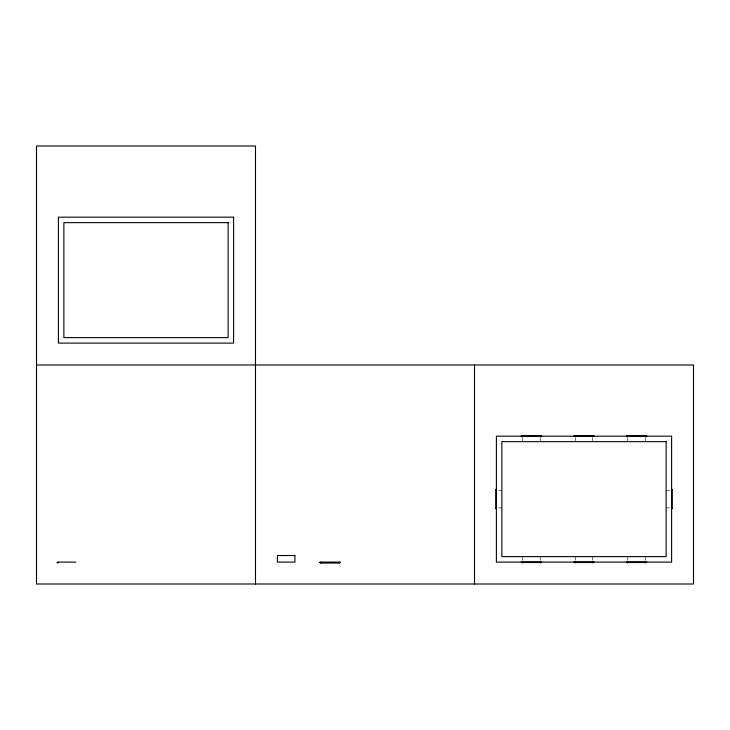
<?xml version="1.0" encoding="UTF-8"?>
<svg xmlns="http://www.w3.org/2000/svg" width="730" height="730" viewBox="0 0 730 730"><rect width="100%" height="100%" fill="white"/><g stroke="black" fill="none" stroke-linecap="round" stroke-linejoin="round"><path stroke-width="0.55" stroke-dasharray="3.65 2.74" d="M498.59 490.377L501.875 490.377M666.125 490.377L670.505 490.377M498.59 507.898L501.875 507.898M666.125 507.898L670.505 507.898M645.32 437.27L645.32 441.65M645.32 556.625L645.32 561.005M627.8 437.27L627.8 441.65M627.8 556.625L627.8 561.005M592.76 437.27L592.76 441.65M592.76 556.625L592.76 561.005M575.24 437.27L575.24 441.65M575.24 556.625L575.24 561.005M540.2 437.27L540.2 441.65M540.2 556.625L540.2 561.005M522.68 437.27L522.68 441.65M522.68 556.625L522.68 561.005"/><path stroke-width="1.09" d="M36.5 365L693.5 365L693.5 584L36.5 584L36.5 146L255.5 146L255.5 584M496.4 488.845L496.4 509.43M671.6 488.845L671.6 509.43M495.962 489.502L495.962 508.773M672.038 489.502L672.038 508.773M495.524 490.158L496.4 490.158M671.6 490.158L672.476 490.158M495.524 508.117L496.4 508.117M671.6 508.117L672.476 508.117M58.4 562.1L75.92 562.1M319.667 562.1L340.253 562.1M319.667 562.538L340.253 562.538M320.324 562.976L339.596 562.976M646.853 436.175L626.267 436.175M646.853 562.1L626.267 562.1M646.196 435.737L626.924 435.737M646.196 562.538L626.924 562.538M645.539 562.1L645.539 562.976M627.581 562.1L627.581 562.976M594.293 436.175L573.707 436.175M594.293 562.1L573.707 562.1M593.636 435.737L574.364 435.737M593.636 562.538L574.364 562.538M592.979 562.1L592.979 562.976M575.021 562.1L575.021 562.976M541.733 436.175L521.147 436.175M541.733 562.1L521.147 562.1M541.076 435.737L521.804 435.737M541.076 562.538L521.804 562.538M540.419 562.1L540.419 562.976M522.461 562.1L522.461 562.976M474.5 365L474.5 584M338.939 562.1L338.939 562.976M320.981 562.1L320.981 562.976M233.6 217.175L58.4 217.175L58.4 343.1L233.6 343.1L233.6 217.175M228.125 222.65L63.875 222.65L63.875 337.625L228.125 337.625L228.125 222.65M671.6 436.175L496.4 436.175L496.4 562.1L671.6 562.1L671.6 436.175M666.125 441.65L501.875 441.65L501.875 556.625L666.125 556.625L666.125 441.65M294.92 555.53L277.4 555.53L277.4 562.1L294.92 562.1L294.92 555.53M58.181 562.1L56.867 562.538L58.181 562.976L58.181 562.1"/></g></svg>
